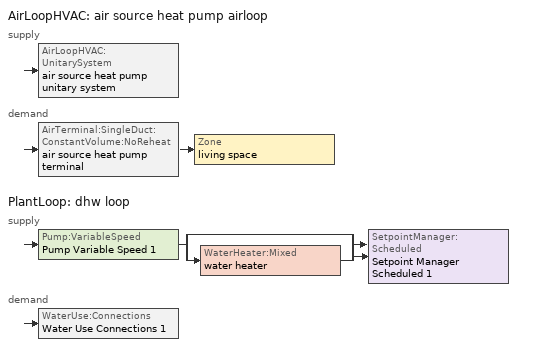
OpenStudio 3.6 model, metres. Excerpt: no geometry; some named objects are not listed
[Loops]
AirLoopHVAC 'air source heat pump airloop'
 supply: AirLoopHVAC:UnitarySystem 'air source heat pump unitary system'
 demand: AirTerminal:SingleDuct:ConstantVolume:NoReheat 'air source heat pump terminal' > Zone 'living space'
PlantLoop 'dhw loop'
 supply: Pump:VariableSpeed 'Pump Variable Speed 1' > split
  | bypass
  | WaterHeater:Mixed 'water heater'
  join > SetpointManager:Scheduled 'Setpoint Manager Scheduled 1'
 demand: WaterUse:Connections 'Water Use Connections 1'
[Sizing:Zone] Zone Cooling Design Supply Air Temperature Input Method=SupplyAirTemperature; Zone Cooling Design Supply Air Temperature {C}=14; Zone Cooling Design Supply Air Temperature Difference {deltaC}=11.11; Zone Heating Design Supply Air Temperature Input Method=SupplyAirTemperature; Zone Heating Design Supply Air Temperature {C}=40; Zone Heating Design Supply Air Temperature Difference {deltaC}=11.11; Zone Cooling Design Supply Air Humidity Ratio {kg-H2O/kg-air}=0.0085; Zone Heating Design Supply Air Humidity Ratio {kg-H2O/kg-air}=0.008; Cooling Design Air Flow Method=DesignDay; Heating Design Air Flow Method=DesignDay; Account for Dedicated Outdoor Air System=No; Dedicated Outdoor Air System Control Strategy=NeutralSupplyAir; Dedicated Outdoor Air Low Setpoint Temperature for Design {C}=autosize; Dedicated Outdoor Air High Setpoint Temperature for Design {C}=autosize; Zone Load Sizing Method=Sensible Load Only No Latent Load; Zone Latent Cooling Design Supply Air Humidity Ratio Input Method=HumidityRatioDifference; Zone Cooling Design Supply Air Humidity Ratio Difference {kgWater/kgDryAir}=0.005; Zone Latent Heating Design Supply Air Humidity Ratio Input Method=HumidityRatioDifference; Zone Humidification Design Supply Air Humidity Ratio Difference {kgWater/kgDryAir}=0.005
living space; garage
[Zone equipment]
living space: air source heat pump terminal
[EnergyManagementSystem:Sensor]
Name | Output Variable or Output Meter Index Key | Output Variable or Output Meter
air_source_heat_pump_supply_fan_s | air source heat pump supply fan | Fan Electricity Energy
air_source_heat_pump_clg_coil_s | air source heat pump clg coil | Cooling Coil Total Cooling Energy
air_source_heat_pump_htg_coil_s | air source heat pump htg coil | Heating Coil Heating Energy
air_source_heat_pump_backup_htg_coil_s | air source heat pump backup htg coil | Heating Coil Heating Energy
water_heater_energy | water heater | Water Heater Electricity Rate
water_heater_on_cycle_parasitic | water heater | Water Heater On Cycle Parasitic Electricity Rate
water_heater_off_cycle_parasitic | water heater | Water Heater Off Cycle Parasitic Electricity Rate
airflow_win_s | living space | Zone Air Humidity Ratio
airflow_tin_s | living space | Zone Mean Air Temperature
airflow_tt_s | living space | Zone Outdoor Air Drybulb Temperature
air_source_heat_pump_airloop_Fan_RTF_s | air source heat pump supply fan | Fan Runtime Fraction Speed 1
air_source_heat_pump_airloop_Fan_RTF_s_1 | air source heat pump supply fan | Fan Runtime Fraction Speed 2
air_source_heat_pump_airloop_RA_T_s | Node 10 | System Node Temperature
air_source_heat_pump_airloop_Ra_W_s | Node 10 | System Node Humidity Ratio
air_source_heat_pump_airloop_0_DZ_T_s | crawlspace - vented | Zone Air Temperature
air_source_heat_pump_airloop_0_DZ_W_s | crawlspace - vented | Zone Mean Air Humidity Ratio
natural_vent_s | natural vent schedule | Schedule Value
htg_sp_s | heating setpoint | Schedule Value
clg_sp_s | cooling setpoint | Schedule Value
mech_vent_range_fan_0_sch_s | mech vent range fan 0 schedule | Schedule Value
mech_vent_bath_fan_0_sch_s | mech vent bath fan 0 schedule | Schedule Value
clothes_dryer_exhaust_0_sch_s | clothes_dryer | Schedule Value
zone_htg_unmet_s | living space | Zone Heating Setpoint Not Met Time
zone_clg_unmet_s | living space | Zone Cooling Setpoint Not Met Time
htg_load_liv |  | Heating:EnergyTransfer:Zone:LIVING SPACE
clg_load_liv |  | Cooling:EnergyTransfer:Zone:LIVING SPACE
htg_load_tot |  | Heating:EnergyTransfer
clg_load_tot |  | Cooling:EnergyTransfer
[EnergyManagementSystem:Program]
fixedwindow_view_factor_to_ground_program: Set fixedwindow0_actuator = 0.5*fixedwindow_shading_coefficient; Set fixedwindow1_actuator = 0.5*fixedwindow_shading_coefficient; Set fixedwindow2_actuator = 0.5*fixedwindow_shading_coefficient; Set fixedwindow3_actuator = 0.5*fixedwindow_shading_coefficient; Set fixedwindow4_actuator = 0.5*fixedwindow_shading_coefficient; Set fixedwindow5_actuator = 0.5*fixedwindow_shading_coefficient; Set fixedwindow6_actuator = 0.5*fixedwindow_shading_coefficient; Set fixedwindow7_actuator = 0.5*fixedwindow_shading_coefficient; Set fixedwindow8_actuator = 0.5*fixedwindow_shading_coefficient; Set fixedwindow9_actuator = 0.5*fixedwindow_shading_coefficient
air_source_heat_pump_supply_fan_disaggregate_program: Set air_source_heat_pump_supply_fan_clg = 0; Set air_source_heat_pump_supply_fan_primary_htg = 0; Set air_source_heat_pump_supply_fan_backup_htg = 0; If air_source_heat_pump_clg_coil_s > 0; Set air_source_heat_pump_supply_fan_clg = air_source_heat_pump_supply_fan_s; ElseIf (air_source_heat_pump_htg_coil_s > 0) && (air_source_heat_pump_backup_htg_coil_s > 0); Set air_source_heat_pump_supply_fan_primary_htg = air_source_heat_pump_supply_fan_s * air_source_heat_pump_htg_coil_s / (air_source_heat_pump_htg_coil_s + air_source_heat_pump_backup_htg_coil_s); Set air_source_heat_pump_supply_fan_backup_htg = air_source_heat_pump_supply_fan_s * air_source_heat_pump_backup_htg_coil_s / (air_source_heat_pump_htg_coil_s + air_source_heat_pump_backup_htg_coil_s); ElseIf air_source_heat_pump_htg_coil_s > 0; Set air_source_heat_pump_supply_fan_primary_htg = air_source_heat_pump_supply_fan_s; ElseIf air_source_heat_pump_backup_htg_coil_s > 0; Set air_source_heat_pump_supply_fan_backup_htg = air_source_heat_pump_supply_fan_s; EndIf
water_heater_EC_adj: Set dhw_e_cons = water_heater_energy + water_heater_on_cycle_parasitic + water_heater_off_cycle_parasitic; Set water_heater_ec_adj_act = 0.0 * dhw_e_cons; Set ec_adj_energy = water_heater_ec_adj_act * 3600 * SystemTimeStep
air_source_heat_pump_airloop_0_duct_program: Set air_source_heat_pump_airloop_AH_MFR = air_source_heat_pump_airloop_AH_MFR_s; Set air_source_heat_pump_airloop_Fan_RTF = 0; Set air_source_heat_pump_airloop_Fan_RTF = air_source_heat_pump_airloop_Fan_RTF + air_source_heat_pump_airloop_Fan_RTF_s; Set air_source_heat_pump_airloop_Fan_RTF = air_source_heat_pump_airloop_Fan_RTF + air_source_heat_pump_airloop_Fan_RTF_s_1; Set air_source_heat_pump_airloop_AH_VFR = air_source_heat_pump_airloop_AH_VFR_s; Set air_source_heat_pump_airloop_AH_Tout = air_source_heat_pump_airloop_AH_Tout_s; Set air_source_heat_pump_airloop_AH_Wout = air_source_heat_pump_airloop_AH_Wout_s; Set air_source_heat_pump_airloop_RA_T = air_source_heat_pump_airloop_RA_T_s; Set air_source_heat_pump_airloop_Ra_W = air_source_heat_pump_airloop_Ra_W_s; Set air_source_heat_pump_airloop_0_DZ_T = air_source_heat_pump_airloop_0_DZ_T_s; Set air_source_heat_pump_airloop_0_DZ_W = air_source_heat_pump_airloop_0_DZ_W_s; Run air_source_heat_pump_airloop_0_duct_subroutine; Set air_source_heat_pump_airloop_0_SupSensLkToLv_equip_act = air_source_heat_pump_airloop_0_SupSensLkToLv; Set air_source_heat_pump_airloop_0_SupLatLkToLv_equip_act = air_source_heat_pump_airloop_0_SupLatLkToLv; Set air_source_heat_pump_airloop_0_SupCondToLv_equip_act = air_source_heat_pump_airloop_0_SupCondToLv; Set air_source_heat_pump_airloop_0_RetSensLkToRP_equip_act = air_source_heat_pump_airloop_0_RetSensLkToRP; Set air_source_heat_pump_airloop_0_RetLatLkToRP_equip_act = air_source_heat_pump_airloop_0_RetLatLkToRP; Set air_source_heat_pump_airloop_0_RetCondToRP_equip_act = air_source_heat_pump_airloop_0_RetCondToRP; Set air_source_heat_pump_airloop_0_RetCondToDZ_equip_act = air_source_heat_pump_airloop_0_RetCondToDZ; Set air_source_heat_pump_airloop_0_SupCondToDZ_equip_act = air_source_heat_pump_airloop_0_SupCondToDZ; Set air_source_heat_pump_airloop_0_SupSensLkToDZ_equip_act = air_source_heat_pump_airloop_0_SupSensLkToDZ; Set air_source_heat_pump_airloop_0_SupLatLkToDZ_equip_act = air_source_heat_pump_airloop_0_SupLatLkToDZ; Set air_source_heat_pump_airloop_0_ZoneMixDZToLv_mix_act = air_source_heat_pump_airloop_0_ZoneMixDZToLv; Set air_source_heat_pump_airloop_0_ZoneMixLvToDZ_mix_act = air_source_heat_pump_airloop_0_ZoneMixLvToDZ
natural_vent_program: Set Tin = airflow_tin_s; Set Tout = airflow_tt_s; Set Wout = out_wt_s; Set Pbar = out_pb_s; Set Phiout = (@RhFnTdbWPb Tout Wout Pbar); Set MaxHR = 0.0115; Set MaxRH = 0.7; Set Tnvsp = (htg_sp_s + clg_sp_s) / 2; Set NVavail = natural_vent_s; Set ClgSsnAvail = cool_season; Set natural_vent_flow_act = 0; Set whole_house_fan_flow_act = 0; Set whole_house_fan_mix_act = 0; Set whole_house_fan_act = 0; If ((Wout < MaxHR) && (Phiout < MaxRH) && (Tin > Tout) && (Tin > Tnvsp) && (ClgSsnAvail > 0)); Set WHF_Flow = 0; Set Adj = (Tin-Tnvsp)/(Tin-Tout); Set Adj = (@Min Adj 1); Set Adj = (@Max Adj 0); If (WHF_Flow > 0); Set whole_house_fan_flow_act = WHF_Flow*Adj; Set whole_house_fan_mix_act = WHF_Flow*Adj; Set WHF_W = 0; Set whole_house_fan_act = WHF_W*Adj; ElseIf (NVavail > 0); Set NVArea = 9445.061884032002; Set Cs = 0.00017926040778923255; Set Cw = 8.70903777141566e-05; Set Tdiff = Tin-Tout; Set dT = (@Abs Tdiff); Set Vwind = site_vw_s; Set SGNV = NVArea*Adj*((((Cs*dT)+(Cw*(Vwind^2)))^0.5)/1000); Set MaxNV = 2.7423292766208007; Set natural_vent_flow_act = (@Min SGNV MaxNV); EndIf; EndIf
infil_program: Set p_m = 0.14; Set p_s = 0.22; Set s_m = 270; Set s_s = 370; Set z_m = 9.99744; Set z_s = 4.8768; Set f_t = (((s_m/z_m)^p_m)*((z_s/s_s)^p_s)); Set Tdiff = airflow_tin_s-airflow_tt_s; Set dT = @Abs Tdiff; Set c = 0.2166; Set Cs = 0.0855; Set Cw = 0.0997; Set n = 0.65; Set sft = (f_t*0.5); Set temp1 = ((c*Cw)*((sft*site_vw_s)^(2*n)))^2; Set Qinf = (((c*Cs*(dT^n))^2)+temp1)^0.5; Set Qinf = (@Max Qinf 0); Set mech_vent_house_fan_sensible_load_equip_act = 0.0; Set mech_vent_house_fan_latent_load_equip_act = 0.0; Set OASupInPb = out_pb_s; Set OASupInTemp = airflow_tt_s; Set OASupInW = out_wt_s; Set OASupRho = (@RhoAirFnPbTdbW OASupInPb OASupInTemp OASupInW); Set OASupCp = (@CpAirFnW OASupInW); Set OASupInEnth = (@HFnTdbW OASupInTemp OASupInW); Set ZoneTemp = airflow_tin_s; Set ZoneW = airflow_win_s; Set ZoneCp = (@CpAirFnW ZoneW); Set ZoneAirEnth = (@HFnTdbW ZoneTemp ZoneW); Set mech_vent_house_fan_cfis_act = 0.0; Set QWHV_cfis_sup = 0.0; Set QWHV_cfis_suppl_sup = 0.0; Set QWHV_cfis_suppl_exh = 0.0; Set Qrange = 0; Set Qrange = Qrange + 0.04719 * mech_vent_range_fan_0_sch_s; Set Qbath = 0; Set Qbath = Qbath + 0.04719 * mech_vent_bath_fan_0_sch_s; Set Qdryer = 0; Set Qdryer = Qdryer + 0.09906 * clothes_dryer_exhaust_0_sch_s; Set QWHV_sup = 0.0; Set QWHV_exh = 0.0; Set Qexhaust = Qrange + Qbath + Qdryer + QWHV_exh + QWHV_cfis_suppl_exh; Set Qsupply = QWHV_sup + QWHV_cfis_sup + QWHV_cfis_suppl_sup; Set Qfan = (@Max Qexhaust Qsupply); If Qfan > 0; Set Qavg = ((Qexhaust + Qsupply) / 2.0); If ((@Abs (Qexhaust - Qavg)) / Qavg) <= 0.1; Set phi = 1; Else; Set phi = (Qinf / (Qinf + Qfan)); EndIf; Set Qinf_adj = phi * Qinf; Else; Set Qinf_adj = Qinf; EndIf; Set infil_flow_act = Qinf_adj; Set Qload = Qfan; Set Effectiveness_Sens = 0.0; Set Effectiveness_Lat = 0.0; Set Fan_MFR = Qload * OASupRho; Set ZoneInEnth = OASupInEnth; Set ZoneInTemp = OASupInTemp; Set FanTotalToLv = Fan_MFR * (ZoneInEnth - ZoneAirEnth); Set FanSensToLv = Fan_MFR * ZoneCp * (ZoneInTemp - ZoneTemp); Set FanLatToLv = FanTotalToLv - FanSensToLv; Set mech_vent_house_fan_sensible_load_equip_act = mech_vent_house_fan_sensible_load_equip_act + FanSensToLv; Set mech_vent_house_fan_latent_load_equip_act = mech_vent_house_fan_latent_load_equip_act + FanLatToLv
unmet_hours_program: Set htg_unmet_hours = 0; Set clg_unmet_hours = 0; If ((DayOfYear >= 1) && (DayOfYear <= 365)); Set htg_unmet_hours = htg_unmet_hours + zone_htg_unmet_s; EndIf; If ((DayOfYear >= 1) && (DayOfYear <= 365)); Set clg_unmet_hours = clg_unmet_hours + zone_clg_unmet_s; EndIf
total_loads_program: Set loads_htg_tot = 0; Set loads_clg_tot = 0; If htg_load_liv > 0; Set loads_htg_tot = (htg_load_tot - clg_load_tot) * 1.0; ElseIf clg_load_liv > 0; Set loads_clg_tot = (clg_load_tot - htg_load_tot) * 1.0; EndIf
[EnergyManagementSystem:ProgramCallingManager]
fixedwindow_view_factor_to_ground_program calling manager: BeginZoneTimestepAfterInitHeatBalance; fixedwindow_view_factor_to_ground_program
air source heat pump supply fan disaggregate program calling manager: EndOfSystemTimestepBeforeHVACReporting; air_source_heat_pump_supply_fan_disaggregate_program
water heater EC_adj ProgramManager: EndOfSystemTimestepBeforeHVACReporting; water_heater_EC_adj
air_source_heat_pump_airloop_0_duct_program calling manager: EndOfSystemTimestepAfterHVACReporting; air_source_heat_pump_airloop_0_duct_program
natural_vent_program calling manager: BeginZoneTimestepAfterInitHeatBalance; natural_vent_program
infil_program calling manager: BeginZoneTimestepAfterInitHeatBalance; infil_program
unmet_hours_program calling manager: EndOfZoneTimestepBeforeZoneReporting; unmet_hours_program
total_loads_program calling manager: EndOfZoneTimestepAfterZoneReporting; total_loads_program
[External:File]
External File 1: File=C:/Users/ylou2/Desktop/resstock-3.1.0/national_baseline/run9/run/in.schedules.csv
[Coil:Cooling:DX:SingleSpeed]
air source heat pump clg coil: Availability Schedule=Always On Discrete; Rated Total Cooling Capacity {W}=16347.5; Rated Sensible Heat Ratio=0.730007; Rated COP {W/W}=4.28506; Rated Air Flow Rate {m3/s}=0.864784; Rated Evaporator Fan Power Per Volume Flow Rate 2017 {W/(m3/s)}=773.3; Rated Evaporator Fan Power Per Volume Flow Rate 2023 {W/(m3/s)}=934.4; Total Cooling Capacity Function of Temperature Curve=Cool-CAP-fT1; Total Cooling Capacity Function of Flow Fraction Curve=Cool-CAP-fFF1; Energy Input Ratio Function of Temperature Curve=Cool-EIR-fT1; Energy Input Ratio Function of Flow Fraction Curve=Cool-EIR-fFF1; Part Load Fraction Correlation Curve=Cool-PLF-fPLR1; Minimum Outdoor Dry-Bulb Temperature for Compressor Operation {C}=-25; Nominal Time for Condensate Removal to Begin {s}=1000; Ratio of Initial Moisture Evaporation Rate and Steady State Latent Capacity=1.5; Maximum Cycling Rate {cycles/hr}=3; Latent Capacity Time Constant {s}=45; Condenser Type=AirCooled; Evaporative Condenser Effectiveness=0.9; Evaporative Condenser Air Flow Rate {m3/s}=autosize; Evaporative Condenser Pump Rated Power Consumption {W}=autosize; Crankcase Heater Capacity {W}=50; Maximum Outdoor Dry-Bulb Temperature for Crankcase Heater Operation {C}=10; Basin Heater Capacity {W/K}=0; Basin Heater Setpoint Temperature {C}=2
[Coil:Heating:DX:SingleSpeed]
air source heat pump htg coil: Availability Schedule=Always On Discrete; Rated Total Heating Capacity {W}=16347.5; Rated COP {W/W}=3.72967; Rated Air Flow Rate {m3/s}=0.842627; Rated Supply Fan Power Per Volume Flow Rate 2017 {W/(m3/s)}=773.3; Rated Supply Fan Power Per Volume Flow Rate 2023 {W/(m3/s)}=934.4; Total Heating Capacity Function of Temperature Curve=Heat-CAP-fT1; Total Heating Capacity Function of Flow Fraction Curve=Heat-CAP-fFF1; Energy Input Ratio Function of Temperature Curve=Heat-EIR-fT1; Energy Input Ratio Function of Flow Fraction Curve=Heat-EIR-fFF1; Part Load Fraction Correlation Curve=Heat-PLF-fPLR1; Defrost Energy Input Ratio Function of Temperature Curve=Defrosteir; Minimum Outdoor Dry-Bulb Temperature for Compressor Operation {C}=-17.7778; Maximum Outdoor Dry-Bulb Temperature for Defrost Operation {C}=4.44444; Crankcase Heater Capacity {W}=50; Maximum Outdoor Dry-Bulb Temperature for Crankcase Heater Operation {C}=10; Defrost Strategy=ReverseCycle; Defrost Control=Timed; Defrost Time Period Fraction=0.166667; Resistive Defrost Heater Capacity {W}=2000
[Coil:Heating:Electric]
air source heat pump backup htg coil: Availability Schedule=Always On Discrete; Efficiency=1; Nominal Capacity {W}=8854.56
[Fan:SystemModel]
air source heat pump supply fan: Availability Schedule=Always On Discrete; Design Maximum Air Flow Rate {m3/s}=0.820717; Speed Control Method=Discrete; Electric Power Minimum Flow Rate Fraction=0.2; Design Pressure Rise {Pa}=794.58; Motor Efficiency=1; Motor In Air Stream Fraction=1; Design Electric Power Consumption {W}=autosize; Design Power Sizing Method=TotalEfficiencyAndPressure; Electric Power Per Unit Flow Rate {W/(m3/s)}=840; Electric Power Per Unit Flow Rate Per Unit Pressure {W-s/m3-Pa}=1.66667; Fan Total Efficiency=0.75; Motor Loss Radiative Fraction=0; Speed Flow Fraction 1=0.83381; Speed Electric Power Fraction 1=0.5797; Speed Flow Fraction 2=1; Speed Electric Power Fraction 2=1
[EnergyManagementSystem:OutputVariable] Type of Data in Variable=Summed; Update Frequency=SystemTimestep; Units=J
Name | EMS Variable | EMS Program or Subroutine
air source heat pump supply fan clg disaggregate | air_source_heat_pump_supply_fan_clg | air_source_heat_pump_supply_fan_disaggregate_program
air source heat pump supply fan htg primary disaggregate | air_source_heat_pump_supply_fan_primary_htg | air_source_heat_pump_supply_fan_disaggregate_program
air source heat pump supply fan htg backup disaggregate | air_source_heat_pump_supply_fan_backup_htg | air_source_heat_pump_supply_fan_disaggregate_program
water heater EC adjustment outvar | ec_adj_energy | water_heater_EC_adj
[AirLoopHVAC:UnitarySystem]
air source heat pump unitary system: Control Type=Load; Controlling Zone or Thermostat Location=living space; Dehumidification Control Type=None; Availability Schedule=Always On Discrete; Supply Fan=air source heat pump supply fan; Fan Placement=BlowThrough; Supply Air Fan Operating Mode Schedule=air source heat pump auto fan schedule; Heating Coil=air source heat pump htg coil; DX Heating Coil Sizing Ratio=1; Cooling Coil=air source heat pump clg coil; Use DOAS DX Cooling Coil=No; DOAS DX Cooling Coil Leaving Minimum Air Temperature {C}=2; Latent Load Control=SensibleOnlyLoadControl; Supplemental Heating Coil=air source heat pump backup htg coil; Supply Air Flow Rate Method During Cooling Operation=SupplyAirFlowRate; Supply Air Flow Rate During Cooling Operation {m3/s}=0.820717; Supply Air Flow Rate Method During Heating Operation=SupplyAirFlowRate; Supply Air Flow Rate During Heating Operation {m3/s}=0.684324; Supply Air Flow Rate When No Cooling or Heating is Required {m3/s}=0; Maximum Supply Air Temperature {C}=93.3333; Maximum Outdoor Dry-Bulb Temperature for Supplemental Heater Operation {C}=4.44444; Maximum Cycling Rate {cycles/hr}=2.5; Heat Pump Time Constant {s}=60; Fraction of On-Cycle Power Use=0.01; Heat Pump Fan Delay Time {s}=60; Ancilliary On-Cycle Electric Power {W}=0; Ancilliary Off-Cycle Electric Power {W}=0
[AirLoopHVAC]
air source heat pump airloop: Availability Schedule=Always On Discrete; Design Supply Air Flow Rate {m3/s}=0.820717; Design Return Air Flow Fraction of Supply Air Flow=1
[Sizing:System]
air source heat pump airloop: Central Heating Maximum System Air Flow Ratio=0.3; Preheat Design Temperature {C}=7; Preheat Design Humidity Ratio {kg-H2O/kg-Air}=0.008; Precool Design Temperature {C}=12.8; Precool Design Humidity Ratio {kg-H2O/kg-Air}=0.008; Central Cooling Design Supply Air Temperature {C}=12.8; Central Heating Design Supply Air Temperature {C}=16.7; 100% Outdoor Air in Cooling=Yes; 100% Outdoor Air in Heating=Yes; Central Cooling Design Supply Air Humidity Ratio {kg-H2O/kg-Air}=0.0085; Zone Maximum Outdoor Air Fraction=1; Cooling Supply Air Flow Rate Per Floor Area {m3/s-m2}=0.00996765; Cooling Fraction of Autosized Cooling Supply Air Flow Rate=1; Cooling Supply Air Flow Rate Per Unit Cooling Capacity {m3/s-W}=3.94755e-05; Heating Supply Air Flow Rate Per Floor Area {m3/s-m2}=0.00996765; Heating Fraction of Autosized Heating Supply Air Flow Rate=1; Heating Fraction of Autosized Cooling Supply Air Flow Rate=1; Heating Supply Air Flow Rate Per Unit Heating Capacity {m3/s-W}=3.15882e-05; Cooling Design Capacity Method=CoolingDesignCapacity; Cooling Design Capacity {W}=autosize; Cooling Design Capacity Per Floor Area {W/m2}=234.7; Fraction of Autosized Cooling Design Capacity=1; Heating Design Capacity Method=HeatingDesignCapacity; Heating Design Capacity {W}=autosize; Heating Design Capacity Per Floor Area {W/m2}=157; Fraction of Autosized Heating Design Capacity=1; Central Cooling Capacity Control Method=OnOff; Occupant Diversity=autosize
[AirTerminal:SingleDuct:ConstantVolume:NoReheat]
air source heat pump terminal: Availability Schedule=Always On Discrete; Maximum Air Flow Rate {m3/s}=0.820717
[PlantLoop]
dhw loop: Glycol Concentration=0; Maximum Loop Flow Rate {m3/s}=0.01; Plant Loop Volume {m3}=0.003; Load Distribution Scheme=Optimal
[Sizing:Plant]
dhw loop: Loop Type=Heating; Design Loop Exit Temperature {C}=52.6667; Loop Design Temperature Difference {deltaC}=5.55556; Sizing Option=NonCoincident; Zone Timesteps in Averaging Window=1; Coincident Sizing Factor Mode=None
[Pump:VariableSpeed]
Pump Variable Speed 1: Rated Flow Rate {m3/s}=0.01; Rated Pump Head {Pa}=1; Rated Power Consumption {W}=0; Motor Efficiency=1; Fraction of Motor Inefficiencies to Fluid Stream=0; Coefficient 1 of the Part Load Performance Curve=0; Coefficient 2 of the Part Load Performance Curve=1; Coefficient 3 of the Part Load Performance Curve=0; Coefficient 4 of the Part Load Performance Curve=0; Pump Control Type=Intermittent; Skin Loss Radiative Fraction=0.5; Design Power Sizing Method=PowerPerFlowPerPressure; Design Electric Power per Unit Flow Rate {W/(m3/s)}=348701.1; Design Shaft Power per Unit Flow Rate per Unit Head {W-s/m3-Pa}=1.28205; Design Minimum Flow Rate Fraction=0
[SetpointManager:Scheduled]
Setpoint Manager Scheduled 1: Control Variable=Temperature; Schedule=dhw temp
[WaterHeater:Mixed]
water heater: Tank Volume {m3}=0.170344; Setpoint Temperature Schedule=water heater setpoint; Deadband Temperature Difference {deltaC}=2; Maximum Temperature Limit {C}=99; Heater Control Type=Cycle; Heater Maximum Capacity {W}=5500.06; Heater Minimum Capacity {W}=0; Heater Fuel Type=Electricity; Heater Thermal Efficiency=1; Off Cycle Parasitic Fuel Consumption Rate {W}=0; Off Cycle Parasitic Fuel Type=Electricity; Off Cycle Parasitic Heat Fraction to Tank=0; On Cycle Parasitic Fuel Consumption Rate {W}=0; On Cycle Parasitic Fuel Type=Electricity; On Cycle Parasitic Heat Fraction to Tank=0; Ambient Temperature Indicator=ThermalZone; Ambient Temperature Thermal Zone=garage; Off Cycle Loss Coefficient to Ambient Temperature {W/K}=1.16351; Off Cycle Loss Fraction to Thermal Zone=1; On Cycle Loss Coefficient to Ambient Temperature {W/K}=1.16351; On Cycle Loss Fraction to Thermal Zone=1; Use Side Effectiveness=1; Source Side Effectiveness=1; Use Side Design Flow Rate {m3/s}=autosize; Source Side Design Flow Rate {m3/s}=autosize; Indirect Water Heating Recovery Time {hr}=1.5; Source Side Flow Control Mode=IndirectHeatPrimarySetpoint
[WaterHeater:Sizing]
water heater: Design Mode=PeakDraw; Time Storage Can Meet Peak Draw {hr}=0.538503; Time for Tank Recovery {hr}=0; Nominal Tank Volume for Autosizing Plant Connections {m3}=1
[WaterUse:Connections]
Water Use Connections 1: Drain Water Heat Exchanger Type=None; Drain Water Heat Exchanger Destination=Plant; Water Use Equipment Name 1=dhw fixtures; Water Use Equipment Name 2=dhw distribution waste; Water Use Equipment Name 3=clothes washer; Water Use Equipment Name 4=dishwasher
[ElectricEquipment:Definition] Design Level Calculation Method=EquipmentLevel
Name | Design Level {W} | Fraction Latent | Fraction Radiant | Fraction Lost
clothes washer | 271.704 | 0.03 | 0.162 | 0.7
dishwasher | 1258.29 | 0.3 | 0.18 | 0.4
[WaterUse:Equipment:Definition]
Name | Peak Flow Rate {m3/s} | Target Temperature Schedule
dhw fixtures | 2.02716e-05 | mixed water temperature schedule
dhw distribution waste | 6.02416e-06 | mixed water temperature schedule
clothes washer | 7.03231e-06
dishwasher | 5.22416e-06
[WaterUse:Equipment]
Name | Water Use Equipment Definition | Flow Rate Fraction Schedule
dhw fixtures | dhw fixtures | hot_water_fixtures
dhw distribution waste | dhw distribution waste | hot_water_fixtures
clothes washer | clothes washer | hot_water_clothes_washer
dishwasher | dishwasher | hot_water_dishwasher
[EnergyManagementSystem:InternalVariable]
air_source_heat_pump_airloop_max_sup_fan_mfr: Internal Data Index Key=air source heat pump supply fan; Internal Data Type=Fan Maximum Mass Flow Rate
[AirLoopHVAC:ReturnPlenum]
Air Loop HVAC Return Plenum 1: ThermalZone=air source heat pump airloop ret air zone
[EnergyManagementSystem:Subroutine]
air_source_heat_pump_airloop_0_duct_subroutine: Set AH_MFR = air_source_heat_pump_airloop_AH_MFR; If AH_MFR>0; Set AH_Tout = air_source_heat_pump_airloop_AH_Tout; Set AH_Wout = air_source_heat_pump_airloop_AH_Wout; Set RA_T = air_source_heat_pump_airloop_RA_T; Set RA_W = air_source_heat_pump_airloop_Ra_W; Set Fan_RTF = air_source_heat_pump_airloop_Fan_RTF; Set DZ_T = air_source_heat_pump_airloop_0_DZ_T; Set DZ_W = air_source_heat_pump_airloop_0_DZ_W; Set AH_VFR = air_source_heat_pump_airloop_AH_VFR; Set h_SA = (@HFnTdbW AH_Tout AH_Wout); Set h_RA = (@HFnTdbW RA_T RA_W); Set h_fg = (@HfgAirFnWTdb AH_Wout AH_Tout); Set h_DZ = (@HFnTdbW DZ_T DZ_W); Set air_cp = 1006.0; Set f_sup = 0.2; Set f_ret = 0.1; Set sup_lk_mfr = f_sup * AH_MFR; Set ret_lk_mfr = f_ret * AH_MFR; Set SupTotLkToLiv = sup_lk_mfr*(h_RA - h_SA); Set SupLatLkToLv = sup_lk_mfr*h_fg*(RA_W-AH_Wout); Set SupSensLkToLv = SupTotLkToLiv-SupLatLkToLv; Set supply_ua = 41.451; Set eTm = 0-((Fan_RTF/(AH_MFR*air_cp))*supply_ua); Set t_sup = DZ_T+((AH_Tout-DZ_T)*(@Exp eTm)); Set SupCondToLv = AH_MFR*air_cp*(t_sup-AH_Tout); Set SupCondToDZ = 0-SupCondToLv; Set return_ua = 13.748; Set eTm = 0-((Fan_RTF/(AH_MFR*air_cp))*return_ua); Set t_ret = DZ_T+((RA_T-DZ_T)*(@Exp eTm)); Set RetCondToRP = AH_MFR*air_cp*(t_ret-RA_T); Set RetCondToDZ = 0-RetCondToRP; Set RetLatLkToRP = 0; Set RetSensLkToRP = ret_lk_mfr*air_cp*(DZ_T-RA_T); Set SupTotLkToDZ = sup_lk_mfr*(h_SA-h_DZ); Set SupLatLkToDZ = sup_lk_mfr*h_fg*(AH_Wout-DZ_W); Set SupSensLkToDZ = SupTotLkToDZ-SupLatLkToDZ; Set f_imbalance = f_sup-f_ret; Set oa_vfr = 1.0 * f_imbalance * AH_VFR; Set sup_lk_vfr = f_sup * AH_VFR; Set ret_lk_vfr = f_ret * AH_VFR; If f_sup > f_ret; Set ZoneMixLvToDZ = 0; Set ZoneMixDZToLv = (sup_lk_vfr-ret_lk_vfr)-oa_vfr; Else; Set ZoneMixLvToDZ = (ret_lk_vfr-sup_lk_vfr)+oa_vfr; Set ZoneMixDZToLv = 0; EndIf; Else; Set SupLatLkToLv = 0; Set SupSensLkToLv = 0; Set SupCondToLv = 0; Set RetCondToRP = 0; Set RetLatLkToRP = 0; Set RetSensLkToRP = 0; Set RetCondToDZ = 0; Set SupCondToDZ = 0; Set SupLatLkToDZ = 0; Set SupSensLkToDZ = 0; Set ZoneMixLvToDZ = 0; Set ZoneMixDZToLv = 0; EndIf; Set air_source_heat_pump_airloop_0_SupLatLkToLv = SupLatLkToLv; Set air_source_heat_pump_airloop_0_SupSensLkToLv = SupSensLkToLv; Set air_source_heat_pump_airloop_0_SupCondToLv = SupCondToLv; Set air_source_heat_pump_airloop_0_RetCondToRP = RetCondToRP; Set air_source_heat_pump_airloop_0_RetLatLkToRP = RetLatLkToRP; Set air_source_heat_pump_airloop_0_RetSensLkToRP = RetSensLkToRP; Set air_source_heat_pump_airloop_0_RetCondToDZ = RetCondToDZ; Set air_source_heat_pump_airloop_0_SupCondToDZ = SupCondToDZ; Set air_source_heat_pump_airloop_0_SupLatLkToDZ = SupLatLkToDZ; Set air_source_heat_pump_airloop_0_SupSensLkToDZ = SupSensLkToDZ; Set air_source_heat_pump_airloop_0_ZoneMixLvToDZ = ZoneMixLvToDZ; Set air_source_heat_pump_airloop_0_ZoneMixDZToLv = ZoneMixDZToLv
[Schedule:Ruleset]
Name | Default Day Schedule
heating setpoint | heating setpoint default day
cooling setpoint | cooling setpoint default day
natural vent schedule | natural vent schedule default day
mech vent range fan 0 schedule | mech vent range fan 0 schedule default day
mech vent bath fan 0 schedule | mech vent bath fan 0 schedule default day
[Schedule:Day]
heating setpoint default day; cooling setpoint default day; natural vent schedule default day; mech vent range fan 0 schedule default day; mech vent bath fan 0 schedule default day: 24, 0, 0
heating setpoint allday1; cooling setpoint allday1: 24, 0, 23.0556
natural vent schedule avail day: 24, 0, 1
mech vent range fan 0 schedule allday1: 15, 0, 0, 16, 0, 1, 24, 0, 0
mech vent bath fan 0 schedule allday1: 20, 0, 0, 21, 0, 1, 24, 0, 0
[Schedule:Rule] Rule Order=0; Apply Monday=Yes; Apply Wednesday=Yes; Apply Friday=Yes; Date Specification Type=DateRange; Start Month=1; Start Day=1; End Month=12; End Day=31
Name | Schedule Ruleset | Day Schedule | Apply Sunday | Apply Tuesday | Apply Thursday | Apply Saturday
heating setpoint allday ruleset1 | heating setpoint | heating setpoint allday1 | Yes | Yes | Yes | Yes
cooling setpoint allday ruleset1 | cooling setpoint | cooling setpoint allday1 | Yes | Yes | Yes | Yes
natural vent schedule rule | natural vent schedule | natural vent schedule avail day
mech vent range fan 0 schedule allday ruleset1 | mech vent range fan 0 schedule | mech vent range fan 0 schedule allday1 | Yes | Yes | Yes | Yes
mech vent bath fan 0 schedule allday ruleset1 | mech vent bath fan 0 schedule | mech vent bath fan 0 schedule allday1 | Yes | Yes | Yes | Yes
[Schedule:File] External File=External File 1; Rows to Skip at Top=1; Number of Hours of Data=8760; Minutes per Item=60
Name | Column Number
clothes_dryer | 7
dishwasher | 5
hot_water_fixtures | 13
hot_water_clothes_washer | 12
hot_water_dishwasher | 11
[Schedule:Constant]
Name | Value
Always On Discrete | 1
air source heat pump auto fan schedule | 0
dhw temp; water heater setpoint | 52.6667
mixed water temperature schedule | 40.5556
[Curve:Biquadratic] Minimum Value of x=-100; Maximum Value of x=100; Minimum Value of y=-100; Maximum Value of y=100
Name | Coefficient1 Constant | Coefficient2 x | Coefficient3 x**2 | Coefficient4 y | Coefficient5 y**2 | Coefficient6 x*y
Cool-CAP-fT1 | 1.55736 | -0.0744482 | 0.0030986 | 0.00145958 | -4.1148e-05 | -0.000426714
Cool-EIR-fT1 | -0.350448 | 0.11681 | -0.00339951 | -0.00122609 | 0.000600809 | -0.000466884
Heat-CAP-fT1 | 0.905107 | -0.00414615 | 0 | 0.0246429 | 0 | 0
Heat-EIR-fT1 | 0.716518 | 0.0102759 | 0.000460734 | -0.00648037 | 0.000456354 | -0.00069764
Defrosteir | 0.1528 | 0 | 0 | 0 | 0 | 0
[Curve:Quadratic] Minimum Value of x=0
Name | Coefficient1 Constant | Coefficient2 x | Coefficient3 x**2 | Maximum Value of x | Minimum Curve Output | Maximum Curve Output
Cool-PLF-fPLR1 | 0.93 | 0.07 | 0 | 1 | 0.7 | 1
Cool-CAP-fFF1 | 0.718664 | 0.417974 | -0.136638 | 2 | 0 | 2
Cool-EIR-fFF1 | 1.14349 | -0.13944 | -0.00404779 | 2 | 0 | 2
Heat-PLF-fPLR1 | 0.89 | 0.11 | 0 | 1 | 0.7 | 1
Heat-CAP-fFF1 | 0.694045 | 0.474208 | -0.168253 | 2 | 0 | 2
Heat-EIR-fFF1 | 2.18542 | -1.94283 | 0.757409 | 2 | 0 | 2
